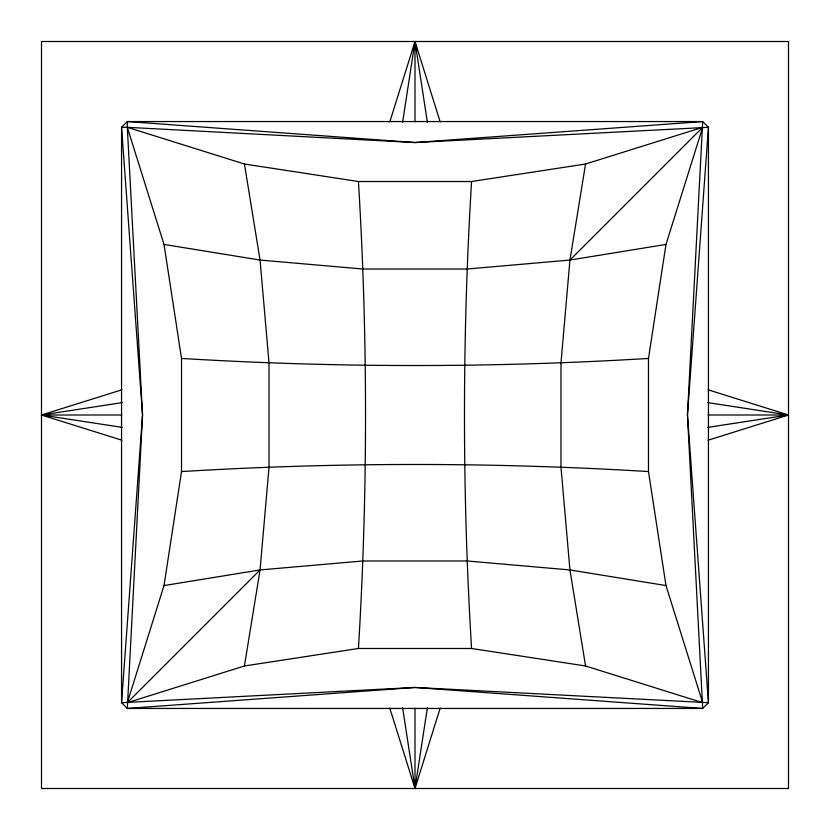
<?xml version="1.0" encoding="UTF-8"?>
<svg xmlns="http://www.w3.org/2000/svg" width="830" height="830" viewBox="0 0 830 830"><rect width="100%" height="100%" fill="white"/><g stroke="black" fill="none" stroke-linecap="round" stroke-linejoin="round"><path stroke-width="1.25" d="M121.865 440.19L41.5 415L41.5 41.5L788.5 41.5L788.5 788.5L41.5 788.5L41.5 415L121.865 389.81M358.436 648.479C367.887 492.999 367.887 337.001 358.436 181.521L244.435 164.018L127.312 127.312L121.554 127.312L121.554 702.688L127.312 708.447L702.688 708.447L708.447 702.688L708.447 127.312L702.688 121.554L127.312 121.554L121.554 127.312L142.542 415L127.312 708.447L415 687.458L708.447 702.688L687.458 415L702.688 121.554L415 142.542L127.312 127.312L127.312 121.554L415 142.542L708.447 127.312L687.458 415L702.688 708.447L415 687.458L121.554 702.688L142.542 415L127.312 127.312L164.018 244.435L181.521 358.436L181.521 471.565L164.018 585.565L127.312 702.688L244.435 665.982L358.436 648.479L471.565 648.479L585.565 665.982L702.688 702.688L665.982 585.565L648.479 471.565L648.479 358.436L665.982 244.435L702.688 127.312L585.565 164.018L471.565 181.521L358.436 181.521M471.565 181.521C462.113 337.001 462.113 492.999 471.565 648.479M244.435 665.982L260.06 569.94L269.013 467.207L269.013 362.793L260.06 260.06L244.435 164.018M585.565 164.018L569.94 260.06L560.987 362.793L560.987 467.207L569.94 569.94L585.565 665.982M402.623 122.218L415 41.5L440.19 121.865M389.81 708.135L415 788.5L427.377 707.783M389.81 121.865L415 41.5L427.377 122.218M402.623 707.783L415 788.5L440.19 708.135M127.312 702.688L260.06 569.94L362.793 560.987L467.207 560.987L569.94 569.94L665.982 585.565M164.018 244.435L260.06 260.06L362.793 269.013L467.207 269.013L569.94 260.06L702.688 127.312M708.135 440.19L788.5 415L708.135 389.81M569.94 260.06L665.982 244.435M164.018 585.565L260.06 569.94M122.218 427.377L41.5 415L122.218 402.623M707.783 427.377L788.5 415L707.783 402.623M648.479 358.436C492.999 367.887 337.001 367.887 181.521 358.436M181.521 471.565C337.001 462.113 492.999 462.113 648.479 471.565M41.5 415L121.813 415M708.187 415L788.5 415M415 41.5L415 121.813M415 708.187L415 788.5"/></g></svg>
